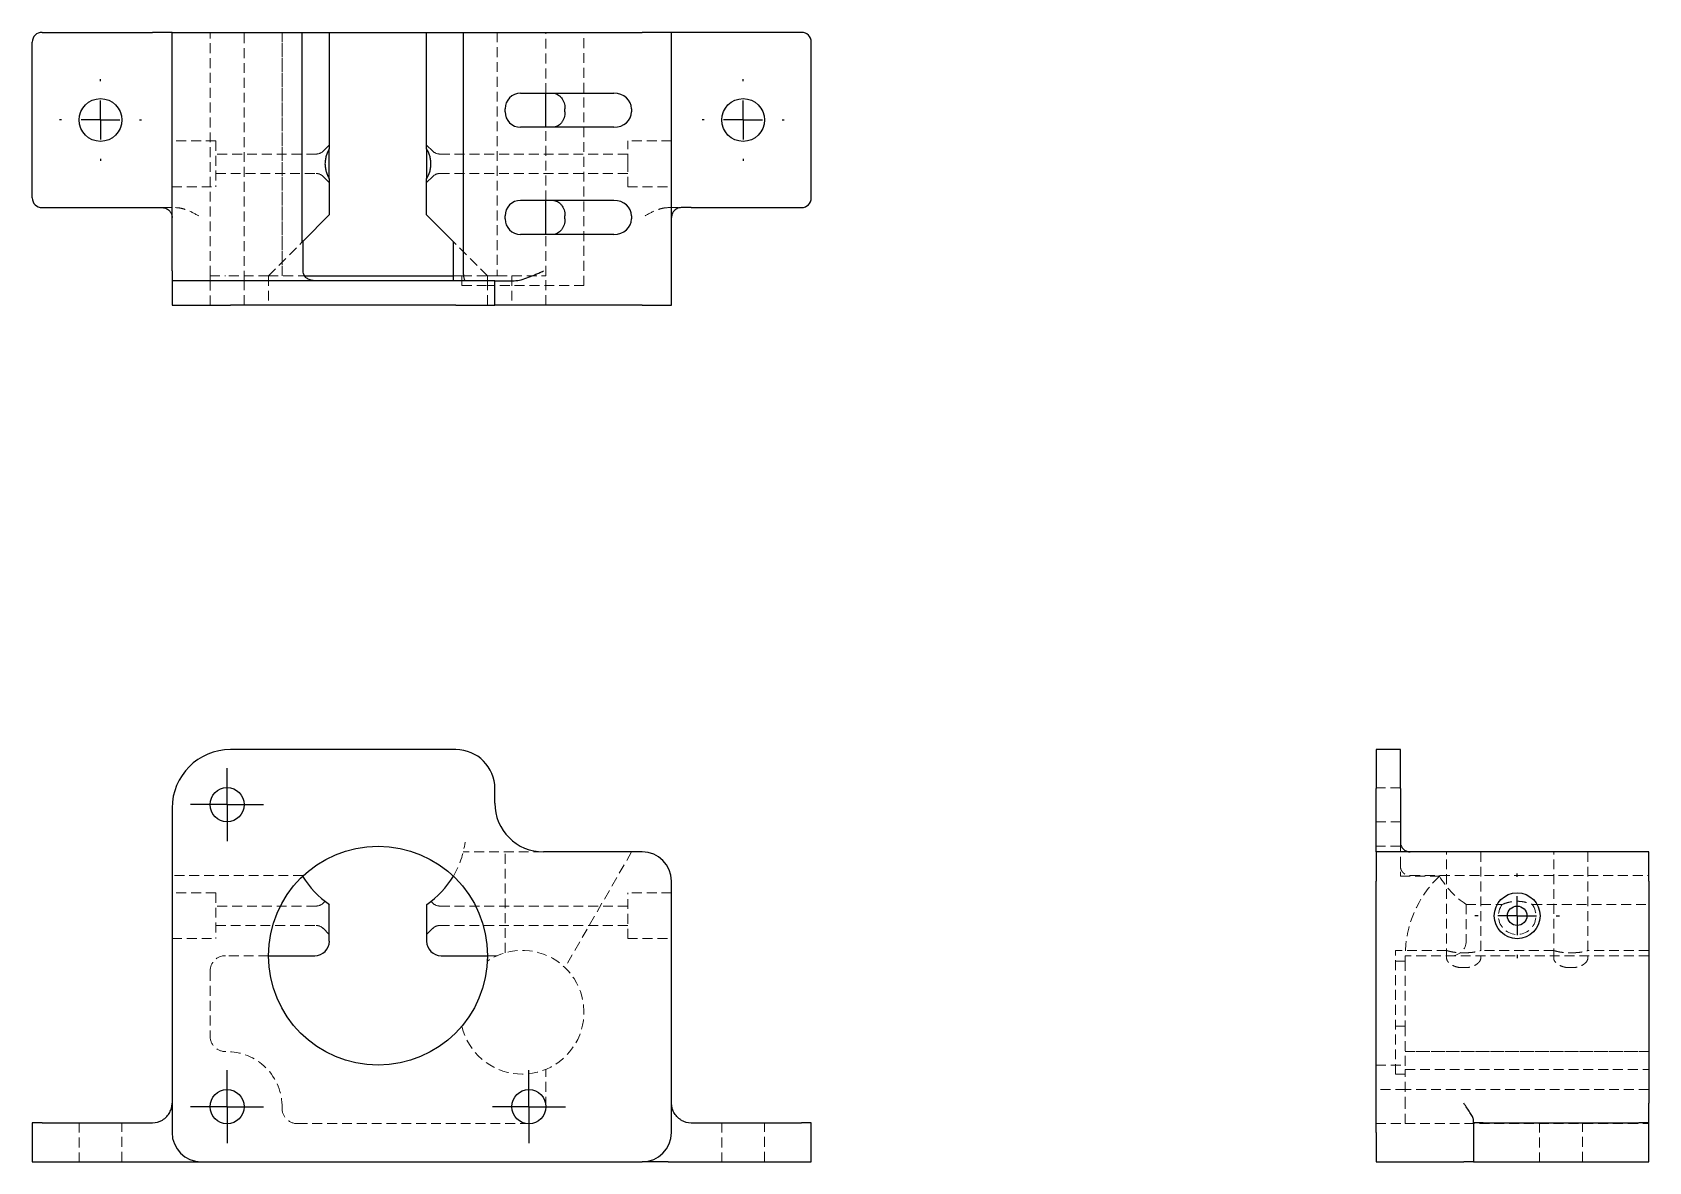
# Model space of a CAD drawing. Header units: millimetres. Extents: x 33 to 240, y 31 to 176.
import ezdxf

# ---------------------------------------------------------------- set-up
doc = ezdxf.new("R2010")
doc.units = ezdxf.units.MM
doc.linetypes.add('HIDDEN', pattern=[1.905, 1.27, -0.635])
doc.layers.add('10', color=7, linetype='Continuous')

# ---------------------------------------------------------------- blocks, each defined once
blk = doc.blocks.new('SW_CENTERMARKSYMBOL_0')
at = {"layer": '10', "color": 0}
for p, q in [((0, 2.5), (0, 4.6875)), ((0, 0), (0, 2.5)), ((-2.5, 0), (-4.6875, 0)), ((0, 0), (-2.5, 0)), ((0, 0), (0, -2.5)), ((0, 0), (2.5, 0)), ((2.5, 0), (4.6875, 0)), ((0, -2.5), (0, -4.6875))]:
    blk.add_line(p, q, dxfattribs=at)
blk = doc.blocks.new('SW_CENTERMARKSYMBOL_1')
at = {"layer": '10', "color": 0}
for p, q in [((0, 2.5), (0, 4.6875)), ((0, 0), (0, 2.5)), ((-2.5, 0), (-4.6875, 0)), ((0, 0), (-2.5, 0)), ((0, 0), (0, -2.5)), ((0, 0), (2.5, 0)), ((2.5, 0), (4.6875, 0)), ((0, -2.5), (0, -4.6875))]:
    blk.add_line(p, q, dxfattribs=at)
blk = doc.blocks.new('SW_CENTERMARKSYMBOL_2')
at = {"layer": '10', "color": 0}
for p, q in [((0, 2.5), (0, 4.6875)), ((0, 0), (0, 2.5)), ((-2.5, 0), (-4.6875, 0)), ((0, 0), (-2.5, 0)), ((0, 0), (0, -2.5)), ((0, 0), (2.5, 0)), ((2.5, 0), (4.6875, 0)), ((0, -2.5), (0, -4.6875))]:
    blk.add_line(p, q, dxfattribs=at)
blk = doc.blocks.new('SW_CENTERMARKSYMBOL_3')
at = {"layer": '10', "color": 0}
for p, q in [((0, 5), (0, 5.25)), ((0, 0), (0, 2.5)), ((-5, 0), (-5.25, 0)), ((0, 0), (-2.5, 0)), ((0, 0), (0, -2.5)), ((0, 0), (2.5, 0)), ((5, 0), (5.25, 0)), ((0, -5), (0, -5.25))]:
    blk.add_line(p, q, dxfattribs=at)
blk = doc.blocks.new('SW_CENTERMARKSYMBOL_4')
at = {"layer": '10', "color": 0}
for p, q in [((0, 5), (0, 5.25)), ((0, 0), (0, 2.5)), ((-5, 0), (-5.25, 0)), ((0, 0), (-2.5, 0)), ((0, 0), (0, -2.5)), ((0, 0), (2.5, 0)), ((5, 0), (5.25, 0)), ((0, -5), (0, -5.25))]:
    blk.add_line(p, q, dxfattribs=at)
blk = doc.blocks.new('SW_CENTERMARKSYMBOL_5')
at = {"layer": '10', "color": 0}
for p, q in [((0, 5), (0, 5.4375)), ((0, 0), (0, 2.5)), ((-5, 0), (-5.4375, 0)), ((0, 0), (-2.5, 0)), ((0, 0), (0, -2.5)), ((0, 0), (2.5, 0)), ((5, 0), (5.4375, 0)), ((0, -5), (0, -5.4375))]:
    blk.add_line(p, q, dxfattribs=at)

msp = doc.modelspace()

# ---------------------------------------------------------------- linework, layer by layer
at = {"color": 7, "linetype": 'Continuous', "lineweight": 25}
for p, q in [((34.25, 175.5), (48.44, 175.5)), ((50.94, 175.5), (48.44, 175.5)), ((50.94, 175.5), (67.66, 175.5)), ((50.94, 144.88), (50.94, 175.5)), ((67.66, 148.6), (67.66, 175.5)), ((67.66, 175.5), (71.12, 175.5)), ((71.12, 175.5), (71.12, 160.54)), ((71.12, 175.5), (83.62, 175.5)), ((83.62, 160.54), (83.62, 175.5)), ((83.62, 175.5), (88.32, 175.5)), ((88.32, 175.5), (88.32, 144.88)), ((88.32, 175.5), (111.31, 175.5)), ((115.06, 175.5), (111.31, 175.5)), ((115.06, 140.5), (115.06, 175.5)), ((117.56, 175.5), (115.06, 175.5)), ((131.75, 175.5), (117.56, 175.5)), ((33, 154.25), (33, 174.25)), ((133, 154.25), (133, 174.25)), ((95.67, 167.69), (107.65, 167.69)), ((98.94, 163.31), (98.94, 167.69)), ((93.69, 165.3), (93.69, 165.7)), ((101.37, 165.3), (101.37, 165.7)), ((109.94, 165.7), (109.94, 165.3)), ((107.65, 163.31), (95.67, 163.31)), ((71.12, 156.69), (71.12, 160.54)), ((83.62, 160.54), (83.62, 156.7)), ((71.12, 156.71), (71.12, 152.06)), ((83.62, 152.06), (83.62, 156.71)), ((95.67, 153.94), (107.65, 153.94)), ((98.94, 149.56), (98.94, 153.94)), ((34.25, 153), (48.44, 153)), ((48.44, 153), (49.69, 153)), ((71.12, 152.06), (67.76, 148.7)), ((87.05, 148.63), (83.62, 152.06)), ((93.69, 151.55), (93.69, 151.95)), ((101.37, 151.55), (101.37, 151.95)), ((109.94, 151.95), (109.94, 151.55)), ((117.56, 153), (116.31, 153)), ((117.56, 153), (131.75, 153)), ((107.65, 149.56), (95.67, 149.56)), ((67.76, 148.7), (67.66, 148.6)), ((67.76, 144.88), (67.76, 148.7)), ((87.05, 143.62), (87.05, 148.63)), ((50.94, 144.88), (50.94, 143.62)), ((50.94, 143.62), (50.94, 140.5)), ((58.44, 143.62), (50.94, 143.62)), ((87.38, 143.62), (58.44, 143.62)), ((67.95, 144.25), (87.05, 144.25)), ((92.38, 143.62), (87.38, 143.62)), ((92.38, 140.5), (92.38, 143.62)), ((92.38, 143.62), (94.87, 143.62)), ((50.94, 140.5), (58.44, 140.5)), ((87.38, 140.5), (58.44, 140.5)), ((87.38, 140.5), (92.38, 140.5)), ((98.62, 140.5), (92.38, 140.5)), ((111.31, 140.5), (98.62, 140.5)), ((111.31, 140.5), (115.06, 140.5)), ((87.38, 83.44), (58.44, 83.44)), ((208.62, 83.44), (205.5, 83.44)), ((205.5, 83.44), (205.5, 78.44)), ((208.62, 78.44), (208.62, 83.44)), ((92.38, 76.57), (92.38, 78.44)), ((205.5, 76.57), (205.5, 78.44)), ((208.62, 78.44), (208.62, 76.57)), ((50.94, 75.94), (50.94, 34.31)), ((205.5, 70.32), (205.5, 76.57)), ((208.62, 76.57), (208.62, 71.57)), ((111.31, 70.32), (98.62, 70.32)), ((240.5, 70.32), (205.5, 70.32)), ((205.5, 70.32), (205.5, 66.57)), ((209.88, 70.32), (205.5, 70.32)), ((240.5, 66.57), (240.5, 70.32)), ((115.06, 34.31), (115.06, 66.57)), ((205.5, 34.31), (205.5, 66.57)), ((240.5, 66.57), (240.5, 38.06)), ((71.12, 58.87), (71.12, 63.58)), ((83.62, 63.58), (83.62, 58.87)), ((63.31, 57), (69.25, 57)), ((85.5, 57), (91.44, 57)), ((240.5, 35.56), (240.5, 38.06)), ((33, 35.56), (33, 30.56)), ((34.25, 35.56), (33, 35.56)), ((34.25, 35.56), (48.44, 35.56)), ((117.56, 35.56), (131.75, 35.56)), ((133, 35.56), (131.75, 35.56)), ((133, 30.56), (133, 35.56)), ((218, 35.56), (218, 35.9)), ((218, 35.56), (218, 30.56)), ((219.25, 35.56), (218, 35.56)), ((219.25, 35.56), (239.25, 35.56)), ((240.5, 35.56), (239.25, 35.56)), ((240.5, 30.56), (240.5, 35.56)), ((205.5, 34.31), (205.5, 30.56)), ((33, 30.56), (34.25, 30.56)), ((34.25, 30.56), (51.38, 30.56)), ((54.69, 30.56), (111.31, 30.56)), ((114.62, 30.56), (131.75, 30.56)), ((131.75, 30.56), (133, 30.56)), ((205.5, 30.56), (216.75, 30.56)), ((218, 30.56), (219.25, 30.56)), ((219.25, 30.56), (239.25, 30.56)), ((239.25, 30.56), (240.5, 30.56))]:
    msp.add_line(p, q, dxfattribs=at)
at = {"color": 7, "linetype": 'HIDDEN', "lineweight": 18}
for p, q in [((55.81, 144.25), (55.81, 175.5)), ((60.19, 143.62), (60.19, 175.5)), ((65.06, 144.25), (65.06, 175.5)), ((65.06, 175.5), (65.06, 144.25)), ((92.67, 175.5), (92.67, 144.25)), ((98.94, 167.69), (98.94, 175.5)), ((103.81, 143), (103.81, 175.5)), ((98.94, 153.94), (98.94, 163.31)), ((56.56, 161.56), (50.94, 161.56)), ((56.56, 161.56), (56.56, 155.69)), ((69.45, 159.88), (56.56, 159.88)), ((71.12, 161.03), (70.34, 160.24)), ((84.41, 160.24), (83.62, 161.03)), ((109.44, 159.88), (85.3, 159.88)), ((109.44, 158.62), (109.44, 161.56)), ((115.06, 161.56), (109.44, 161.56)), ((109.44, 155.69), (109.44, 158.62)), ((50.94, 155.69), (56.56, 155.69)), ((56.56, 157.38), (69.45, 157.38)), ((70.34, 157.01), (71.12, 156.22)), ((83.62, 156.22), (84.41, 157.01)), ((85.3, 157.38), (109.44, 157.38)), ((109.44, 155.69), (115.06, 155.69)), ((49.69, 153), (51.38, 153)), ((114.62, 153), (116.31, 153)), ((98.94, 144.25), (98.94, 149.56)), ((63.31, 144.25), (67.66, 148.6)), ((91.44, 144.25), (87.05, 148.63)), ((55.81, 144.25), (57.8, 144.25)), ((55.81, 144.25), (55.81, 143.62)), ((55.81, 143.62), (55.81, 140.5)), ((63.31, 144.25), (57.8, 144.25)), ((60.19, 140.5), (60.19, 143.62)), ((63.31, 144.25), (67.95, 144.25)), ((63.31, 144.25), (63.31, 140.5)), ((87.05, 144.25), (88.14, 144.25)), ((88.14, 144.25), (88.14, 143)), ((88.14, 144.25), (91.44, 144.25)), ((91.42, 143), (91.42, 144.25)), ((91.42, 144.25), (91.44, 144.25)), ((91.44, 144.25), (91.44, 144.25)), ((92.67, 144.25), (91.44, 144.25)), ((91.44, 140.5), (91.44, 144.25)), ((92.67, 144.25), (98.94, 144.25)), ((94.56, 144.25), (94.56, 140.5)), ((98.94, 140.5), (98.94, 144.25)), ((88.14, 143), (91.42, 143)), ((103.81, 143), (91.42, 143)), ((208.62, 78.56), (205.5, 78.56)), ((205.5, 74.19), (208.62, 74.19)), ((208.62, 71.06), (205.5, 71.06)), ((208.62, 71.57), (208.62, 67.2)), ((98.62, 70.32), (88.32, 70.32)), ((93.69, 57.37), (93.69, 70.32)), ((109.94, 70.32), (101.37, 55.47)), ((214.56, 56.66), (214.56, 70.32)), ((218.94, 70.32), (218.94, 56.66)), ((228.31, 56.66), (228.31, 70.32)), ((232.69, 70.32), (232.69, 56.66)), ((67.76, 67.27), (50.94, 67.27)), ((208.62, 67.2), (213.63, 67.2)), ((209.88, 67.27), (213.7, 67.27)), ((213.7, 67.27), (240.5, 67.27)), ((56.56, 65.06), (50.94, 65.06)), ((56.56, 65.06), (56.56, 59.19)), ((109.44, 59.19), (109.44, 65.06)), ((115.06, 65.06), (109.44, 65.06)), ((69.45, 63.37), (56.56, 63.37)), ((70.58, 63.98), (70.34, 63.74)), ((84.41, 63.74), (84.17, 63.98)), ((109.44, 63.37), (85.3, 63.37)), ((217.06, 63.58), (221.71, 63.58)), ((217.06, 63.58), (217.06, 58.87)), ((225.54, 63.58), (240.5, 63.58)), ((56.56, 60.87), (69.45, 60.87)), ((70.34, 60.51), (71.12, 59.72)), ((83.62, 59.72), (84.41, 60.51)), ((85.3, 60.87), (109.44, 60.87)), ((50.94, 59.19), (56.56, 59.19)), ((109.44, 59.19), (115.06, 59.19)), ((63.31, 57), (57.8, 57)), ((92.67, 57), (91.44, 57)), ((208, 41.8), (208, 57.67)), ((214.56, 57.67), (208, 57.67)), ((208, 56.31), (209.25, 56.31)), ((240.5, 57), (209.25, 57)), ((209.25, 57), (209.25, 56.31)), ((209.25, 57), (209.25, 57)), ((209.25, 56.31), (209.25, 47.95)), ((216.95, 57.37), (216.55, 57.37)), ((228.31, 57.67), (218.94, 57.67)), ((230.7, 57.37), (230.3, 57.37)), ((240.5, 57.67), (232.69, 57.67)), ((55.81, 55.02), (55.81, 46.67)), ((216.55, 55.47), (216.95, 55.47)), ((230.3, 55.47), (230.7, 55.47)), ((209.25, 47.95), (208, 47.95)), ((209.25, 47.95), (209.25, 42.41)), ((240.5, 44.69), (209.25, 44.69)), ((209.25, 44.69), (240.5, 44.69)), ((98.94, 37.62), (98.94, 42.41)), ((205.5, 42.94), (209.25, 42.94)), ((208, 41.8), (209.25, 41.8)), ((209.25, 42.41), (240.5, 42.41)), ((209.25, 37.62), (209.25, 42.41)), ((209.25, 39.81), (205.5, 39.81)), ((240.5, 39.81), (209.25, 39.81)), ((209.25, 35.44), (209.25, 37.62)), ((39, 35.56), (39, 30.56)), ((44.5, 30.56), (44.5, 35.56)), ((67.04, 35.44), (96.75, 35.44)), ((121.5, 35.56), (121.5, 30.56)), ((127, 30.56), (127, 35.56)), ((205.5, 35.44), (209.25, 35.44)), ((209.25, 35.44), (240.5, 35.44)), ((226.5, 35.56), (226.5, 30.56)), ((232, 30.56), (232, 35.56))]:
    msp.add_line(p, q, dxfattribs=at)
at = {"color": 7, "linetype": 'Continuous', "lineweight": 25}
for centre, radius in [((41.75, 164.25), 2.75), ((124.25, 164.25), 2.75), ((58, 76.38), 2.19), ((77.38, 57), 14.06), ((223.62, 62.12), 2.94), ((223.62, 62.12), 1.25), ((58, 37.62), 2.19), ((96.75, 37.62), 2.19)]:
    msp.add_circle(centre, radius, dxfattribs=at)
for centre, radius, start, end in [((34.25, 174.25), 1.25, 90, 180), ((131.75, 174.25), 1.25, 0, 90), ((95.67, 165.7), 1.98, 90, 180), ((95.67, 165.3), 1.98, 180, 270), ((34.25, 154.25), 1.25, 180, 270), ((95.67, 151.95), 1.98, 90, 180), ((131.75, 154.25), 1.25, 270, 0), ((95.67, 151.55), 1.98, 180, 270), ((58.44, 75.94), 7.5, 90, 180), ((87.38, 78.44), 5, 360, 90), ((98.62, 76.57), 6.25, 180, 270), ((111.31, 66.57), 3.75, 360, 90), ((77.38, 72.94), 11.25, 210.6508, 236.251), ((77.38, 72.94), 11.25, 303.749, 329.3492), ((69.25, 58.87), 1.88, 270, 360), ((85.5, 58.87), 1.88, 180, 270), ((48.44, 38.06), 2.5, 270, 300), ((117.56, 38.06), 2.5, 240, 270), ((54.69, 34.31), 3.75, 180, 270), ((111.31, 34.31), 3.75, 270, 360)]:
    msp.add_arc(centre, radius, start, end, dxfattribs=at)
at = {"color": 7, "linetype": 'HIDDEN', "lineweight": 18}
for centre, radius, start, end in [((69.45, 161.13), 1.25, 270, 315), ((85.3, 161.13), 1.25, 225, 270), ((69.45, 156.13), 1.25, 45, 90), ((85.3, 156.13), 1.25, 90, 135), ((77.38, 72.94), 11.25, 329.3492, 352.9934), ((77.38, 72.94), 11.25, 210.2756, 210.6508), ((223.31, 57), 14.06, 133.4904, 179.9833), ((223.31, 72.94), 11.25, 210.2756, 210.6508), ((223.31, 57), 14.06, 133.1131, 133.4904), ((223.31, 72.94), 11.25, 210.6508, 236.251), ((69.45, 64.62), 1.25, 270, 315), ((85.3, 64.62), 1.25, 225, 270), ((223.62, 62.12), 2.41, 142.6774, 37.3226), ((69.45, 59.62), 1.25, 45, 90), ((85.3, 59.62), 1.25, 90, 135), ((215.19, 58.87), 1.88, 270, 360), ((57.8, 55.02), 1.98, 90, 180), ((95.88, 49.74), 7.94, 192.9926, 124.1394), ((57.8, 46.67), 1.98, 180, 271.2865), ((58, 37.62), 7.06, 358.7135, 91.2865), ((67.04, 37.42), 1.98, 178.7135, 270)]:
    msp.add_arc(centre, radius, start, end, dxfattribs=at)
at = {"color": 7, "linetype": 'Continuous', "lineweight": 25}
for centre, start_param, end_param in [((107.65, 165.7), 0, 1.570796), ((107.65, 165.3), 4.712389, 6.283185), ((107.65, 151.95), 0, 1.570796), ((107.65, 151.55), 4.712389, 6.283185)]:
    msp.add_ellipse(centre, major_axis=(2.29, 0), ratio=0.866025, start_param=start_param, end_param=end_param, dxfattribs=at)
for points, knots in [([(99.77, 167.69), (99.88, 167.69), (99.99, 167.67), (100.21, 167.62), (100.31, 167.59), (100.51, 167.49), (100.6, 167.42), (100.77, 167.28), (100.85, 167.2), (101.07, 166.92), (101.18, 166.7), (101.33, 166.23), (101.37, 165.97), (101.37, 165.7)], [0, 0, 0, 0, 0.125, 0.125, 0.25, 0.25, 0.375, 0.375, 0.5, 0.5, 0.75, 0.75, 1, 1, 1, 1]), ([(101.37, 165.3), (101.37, 165.17), (101.36, 165.04), (101.32, 164.78), (101.29, 164.66), (101.22, 164.42), (101.17, 164.3), (101.06, 164.09), (101, 163.99), (100.78, 163.71), (100.61, 163.56), (100.22, 163.37), (99.99, 163.31), (99.77, 163.31)], [0, 0, 0, 0, 0.125, 0.125, 0.25, 0.25, 0.375, 0.375, 0.5, 0.5, 0.75, 0.75, 1, 1, 1, 1]), ([(71.12, 160.54), (70.96, 160.25), (70.83, 159.96), (70.68, 159.48), (70.64, 159.31), (70.59, 158.97), (70.57, 158.8), (70.57, 158.46), (70.59, 158.29), (70.64, 157.95), (70.68, 157.78), (70.77, 157.46), (70.83, 157.3), (70.97, 157), (71.04, 156.86), (71.12, 156.71)], [0, 0, 0, 0, 0.25, 0.25, 0.375, 0.375, 0.5, 0.5, 0.625, 0.625, 0.75, 0.75, 0.875, 0.875, 1, 1, 1, 1]), ([(83.62, 156.71), (83.79, 157), (83.92, 157.29), (84.07, 157.77), (84.11, 157.94), (84.16, 158.28), (84.18, 158.45), (84.18, 158.79), (84.16, 158.96), (84.11, 159.3), (84.07, 159.47), (83.98, 159.79), (83.92, 159.95), (83.78, 160.25), (83.71, 160.39), (83.62, 160.54)], [0, 0, 0, 0, 0.25, 0.25, 0.375, 0.375, 0.5, 0.5, 0.625, 0.625, 0.75, 0.75, 0.875, 0.875, 1, 1, 1, 1]), ([(99.77, 153.94), (99.88, 153.94), (99.99, 153.92), (100.21, 153.87), (100.31, 153.84), (100.51, 153.74), (100.6, 153.67), (100.77, 153.53), (100.85, 153.45), (101.07, 153.17), (101.18, 152.95), (101.33, 152.48), (101.37, 152.22), (101.37, 151.95)], [0, 0, 0, 0, 0.125, 0.125, 0.25, 0.25, 0.375, 0.375, 0.5, 0.5, 0.75, 0.75, 1, 1, 1, 1]), ([(49.69, 153), (49.8, 153), (49.9, 152.99), (50.08, 152.94), (50.17, 152.91), (50.41, 152.78), (50.54, 152.68), (50.74, 152.44), (50.82, 152.31), (50.91, 152.04), (50.94, 151.89), (50.94, 151.75)], [0, 0, 0, 0, 0.125, 0.125, 0.25, 0.25, 0.5, 0.5, 0.75, 0.75, 1, 1, 1, 1]), ([(101.37, 151.55), (101.37, 151.42), (101.36, 151.29), (101.32, 151.03), (101.29, 150.91), (101.22, 150.67), (101.17, 150.55), (101.06, 150.34), (101, 150.24), (100.78, 149.96), (100.61, 149.81), (100.22, 149.62), (99.99, 149.56), (99.77, 149.56)], [0, 0, 0, 0, 0.125, 0.125, 0.25, 0.25, 0.375, 0.375, 0.5, 0.5, 0.75, 0.75, 1, 1, 1, 1]), ([(116.31, 153), (116.2, 153), (116.1, 152.99), (115.92, 152.94), (115.83, 152.91), (115.59, 152.78), (115.46, 152.68), (115.26, 152.44), (115.18, 152.31), (115.09, 152.04), (115.06, 151.89), (115.06, 151.75)], [0, 0, 0, 0, 0.125, 0.125, 0.25, 0.25, 0.5, 0.5, 0.75, 0.75, 1, 1, 1, 1]), ([(69.3, 143.62), (69.13, 143.62), (68.96, 143.64), (68.71, 143.7), (68.63, 143.73), (68.47, 143.8), (68.39, 143.84), (68.17, 143.98), (68.03, 144.11), (67.83, 144.44), (67.76, 144.66), (67.76, 144.88)], [0, 0, 0, 0, 0.25, 0.25, 0.375, 0.375, 0.5, 0.5, 0.75, 0.75, 1, 1, 1, 1]), ([(88.32, 144.88), (88.32, 144.71), (88.32, 144.55), (88.35, 144.24), (88.37, 144.1), (88.42, 143.87), (88.45, 143.78), (88.5, 143.66), (88.52, 143.62), (88.54, 143.62)], [0, 0, 0, 0, 0.25, 0.25, 0.5, 0.5, 0.75, 0.75, 1, 1, 1, 1]), ([(94.87, 143.62), (95.16, 143.62), (95.46, 143.68), (96.07, 143.83), (96.39, 143.94), (97.01, 144.18), (97.33, 144.31), (97.82, 144.52), (97.98, 144.59), (98.3, 144.73), (98.46, 144.8), (98.62, 144.88)], [0, 0, 0, 0, 0.25, 0.25, 0.5, 0.5, 0.75, 0.75, 0.875, 0.875, 1, 1, 1, 1]), ([(208.62, 71.57), (208.62, 71.35), (208.68, 71.17), (208.83, 70.85), (208.94, 70.72), (209.18, 70.52), (209.31, 70.44), (209.52, 70.37), (209.59, 70.35), (209.73, 70.32), (209.8, 70.32), (209.88, 70.32)], [0, 0, 0, 0, 0.25, 0.25, 0.5, 0.5, 0.75, 0.75, 0.875, 0.875, 1, 1, 1, 1]), ([(49.69, 35.9), (49.8, 35.96), (49.9, 36.03), (50.08, 36.18), (50.17, 36.26), (50.41, 36.51), (50.54, 36.69), (50.74, 37.07), (50.82, 37.27), (50.91, 37.66), (50.94, 37.86), (50.94, 38.06)], [0, 0, 0, 0, 0.125, 0.125, 0.25, 0.25, 0.5, 0.5, 0.75, 0.75, 1, 1, 1, 1]), ([(116.31, 35.9), (116.2, 35.96), (116.1, 36.03), (115.92, 36.18), (115.83, 36.26), (115.59, 36.51), (115.46, 36.69), (115.26, 37.07), (115.18, 37.27), (115.09, 37.66), (115.06, 37.86), (115.06, 38.06)], [0, 0, 0, 0, 0.125, 0.125, 0.25, 0.25, 0.5, 0.5, 0.75, 0.75, 1, 1, 1, 1]), ([(218, 35.9), (218, 35.96), (217.99, 36.03), (217.94, 36.18), (217.91, 36.26), (217.78, 36.51), (217.68, 36.69), (217.44, 37.07), (217.31, 37.27), (217.04, 37.66), (216.89, 37.86), (216.75, 38.06)], [0, 0, 0, 0, 0.125, 0.125, 0.25, 0.25, 0.5, 0.5, 0.75, 0.75, 1, 1, 1, 1]), ([(51.38, 30.56), (51.68, 30.56), (51.98, 30.56), (52.56, 30.56), (52.84, 30.56), (53.66, 30.56), (54.17, 30.56), (54.69, 30.56)], [0, 0, 0, 0, 0.25, 0.25, 0.5, 0.5, 1, 1, 1, 1]), ([(114.62, 30.56), (114.32, 30.56), (114.02, 30.56), (113.44, 30.56), (113.16, 30.56), (112.34, 30.56), (111.83, 30.56), (111.31, 30.56)], [0, 0, 0, 0, 0.25, 0.25, 0.5, 0.5, 1, 1, 1, 1]), ([(218, 30.56), (218, 30.56), (217.95, 30.56), (217.8, 30.56), (217.7, 30.56), (217.35, 30.56), (217.05, 30.56), (216.75, 30.56)], [0, 0, 0, 0, 0.25, 0.25, 0.5, 0.5, 1, 1, 1, 1])]:
    msp.add_open_spline(points, degree=3, knots=knots, dxfattribs=at)
at = {"color": 7, "linetype": 'HIDDEN', "lineweight": 18}
for points, knots in [([(51.38, 153), (51.68, 153), (51.98, 152.95), (52.56, 152.8), (52.84, 152.7), (53.66, 152.35), (54.17, 152.05), (54.69, 151.75)], [0, 0, 0, 0, 0.25, 0.25, 0.5, 0.5, 1, 1, 1, 1]), ([(114.62, 153), (114.32, 153), (114.02, 152.95), (113.44, 152.8), (113.16, 152.7), (112.34, 152.35), (111.83, 152.05), (111.31, 151.75)], [0, 0, 0, 0, 0.25, 0.25, 0.5, 0.5, 1, 1, 1, 1]), ([(208.62, 68.52), (208.62, 68.39), (208.64, 68.27), (208.7, 68.07), (208.73, 68.01), (208.8, 67.88), (208.84, 67.82), (208.98, 67.63), (209.11, 67.51), (209.44, 67.33), (209.66, 67.27), (209.88, 67.27)], [0, 0, 0, 0, 0.25, 0.25, 0.375, 0.375, 0.5, 0.5, 0.75, 0.75, 1, 1, 1, 1]), ([(221.71, 63.58), (222, 63.69), (222.29, 63.79), (222.77, 63.9), (222.94, 63.93), (223.28, 63.97), (223.45, 63.98), (223.79, 63.98), (223.96, 63.97), (224.3, 63.93), (224.47, 63.9), (224.79, 63.83), (224.95, 63.78), (225.25, 63.69), (225.39, 63.64), (225.54, 63.58)], [0, 0, 0, 0, 0.25, 0.25, 0.375, 0.375, 0.5, 0.5, 0.625, 0.625, 0.75, 0.75, 0.875, 0.875, 1, 1, 1, 1]), ([(214.56, 57.67), (214.56, 57.67), (214.58, 57.66), (214.63, 57.64), (214.66, 57.63), (214.76, 57.6), (214.83, 57.58), (214.97, 57.55), (215.05, 57.53), (215.32, 57.47), (215.54, 57.44), (216.02, 57.38), (216.28, 57.37), (216.55, 57.37)], [0, 0, 0, 0, 0.125, 0.125, 0.25, 0.25, 0.375, 0.375, 0.5, 0.5, 0.75, 0.75, 1, 1, 1, 1]), ([(216.55, 55.47), (216.42, 55.47), (216.29, 55.47), (216.03, 55.51), (215.91, 55.54), (215.67, 55.61), (215.55, 55.65), (215.34, 55.75), (215.24, 55.8), (214.96, 55.98), (214.81, 56.11), (214.62, 56.39), (214.56, 56.53), (214.56, 56.66)], [0, 0, 0, 0, 0.125, 0.125, 0.25, 0.25, 0.375, 0.375, 0.5, 0.5, 0.75, 0.75, 1, 1, 1, 1]), ([(216.95, 57.37), (217.08, 57.37), (217.21, 57.37), (217.47, 57.39), (217.6, 57.4), (217.84, 57.42), (217.95, 57.44), (218.16, 57.47), (218.27, 57.49), (218.54, 57.55), (218.69, 57.59), (218.88, 57.64), (218.94, 57.67), (218.94, 57.67)], [0, 0, 0, 0, 0.125, 0.125, 0.25, 0.25, 0.375, 0.375, 0.5, 0.5, 0.75, 0.75, 1, 1, 1, 1]), ([(218.94, 56.66), (218.94, 56.59), (218.92, 56.53), (218.87, 56.39), (218.84, 56.32), (218.74, 56.18), (218.67, 56.11), (218.53, 55.98), (218.45, 55.92), (218.17, 55.74), (217.95, 55.64), (217.48, 55.5), (217.22, 55.47), (216.95, 55.47)], [0, 0, 0, 0, 0.125, 0.125, 0.25, 0.25, 0.375, 0.375, 0.5, 0.5, 0.75, 0.75, 1, 1, 1, 1]), ([(228.31, 57.67), (228.31, 57.67), (228.33, 57.66), (228.38, 57.64), (228.41, 57.63), (228.51, 57.6), (228.58, 57.58), (228.72, 57.55), (228.8, 57.53), (229.07, 57.47), (229.29, 57.44), (229.77, 57.38), (230.03, 57.37), (230.3, 57.37)], [0, 0, 0, 0, 0.125, 0.125, 0.25, 0.25, 0.375, 0.375, 0.5, 0.5, 0.75, 0.75, 1, 1, 1, 1]), ([(230.3, 55.47), (230.17, 55.47), (230.04, 55.47), (229.78, 55.51), (229.66, 55.54), (229.42, 55.61), (229.3, 55.65), (229.09, 55.75), (228.99, 55.8), (228.71, 55.98), (228.56, 56.11), (228.37, 56.39), (228.31, 56.53), (228.31, 56.66)], [0, 0, 0, 0, 0.125, 0.125, 0.25, 0.25, 0.375, 0.375, 0.5, 0.5, 0.75, 0.75, 1, 1, 1, 1]), ([(230.7, 57.37), (230.83, 57.37), (230.96, 57.37), (231.22, 57.39), (231.35, 57.4), (231.59, 57.42), (231.7, 57.44), (231.91, 57.47), (232.02, 57.49), (232.29, 57.55), (232.44, 57.59), (232.63, 57.64), (232.69, 57.67), (232.69, 57.67)], [0, 0, 0, 0, 0.125, 0.125, 0.25, 0.25, 0.375, 0.375, 0.5, 0.5, 0.75, 0.75, 1, 1, 1, 1]), ([(232.69, 56.66), (232.69, 56.59), (232.67, 56.53), (232.62, 56.39), (232.59, 56.32), (232.49, 56.18), (232.42, 56.11), (232.28, 55.98), (232.2, 55.92), (231.92, 55.74), (231.7, 55.64), (231.23, 55.5), (230.97, 55.47), (230.7, 55.47)], [0, 0, 0, 0, 0.125, 0.125, 0.25, 0.25, 0.375, 0.375, 0.5, 0.5, 0.75, 0.75, 1, 1, 1, 1])]:
    msp.add_open_spline(points, degree=3, knots=knots, dxfattribs=at)

# ---------------------------------------------------------------- block references
at = {"layer": '10'}
for name, p in [('SW_CENTERMARKSYMBOL_4', (41.75, 164.25)), ('SW_CENTERMARKSYMBOL_3', (124.25, 164.25)), ('SW_CENTERMARKSYMBOL_0', (58, 76.38)), ('SW_CENTERMARKSYMBOL_5', (223.62, 62.12)), ('SW_CENTERMARKSYMBOL_1', (58, 37.62)), ('SW_CENTERMARKSYMBOL_2', (96.75, 37.62))]:
    msp.add_blockref(name, p, dxfattribs=at)

doc.saveas('drawing.dxf')
